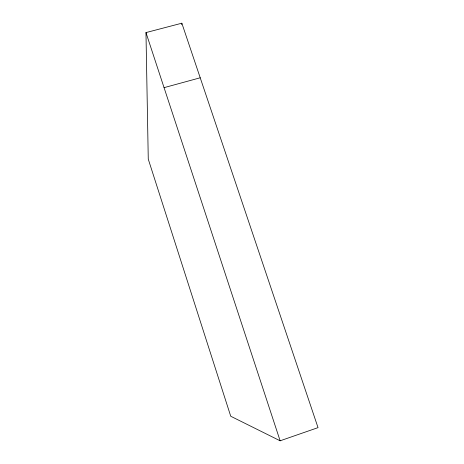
<?xml version="1.0" encoding="UTF-8"?>
<svg xmlns="http://www.w3.org/2000/svg" width="464" height="464" viewBox="0 0 464 464"><rect width="100%" height="100%" fill="white"/><g stroke="black" fill="none" stroke-linecap="round" stroke-linejoin="round"><path stroke-width="0.7" d="M181.72 24.638L181.836 23.2L145.969 32.59L148.265 159.117L230.736 416.249L280.128 440.8L318.031 427.64L181.836 23.2M164.065 87.655L200.222 77.784M145.969 32.59L280.128 440.8"/></g></svg>
